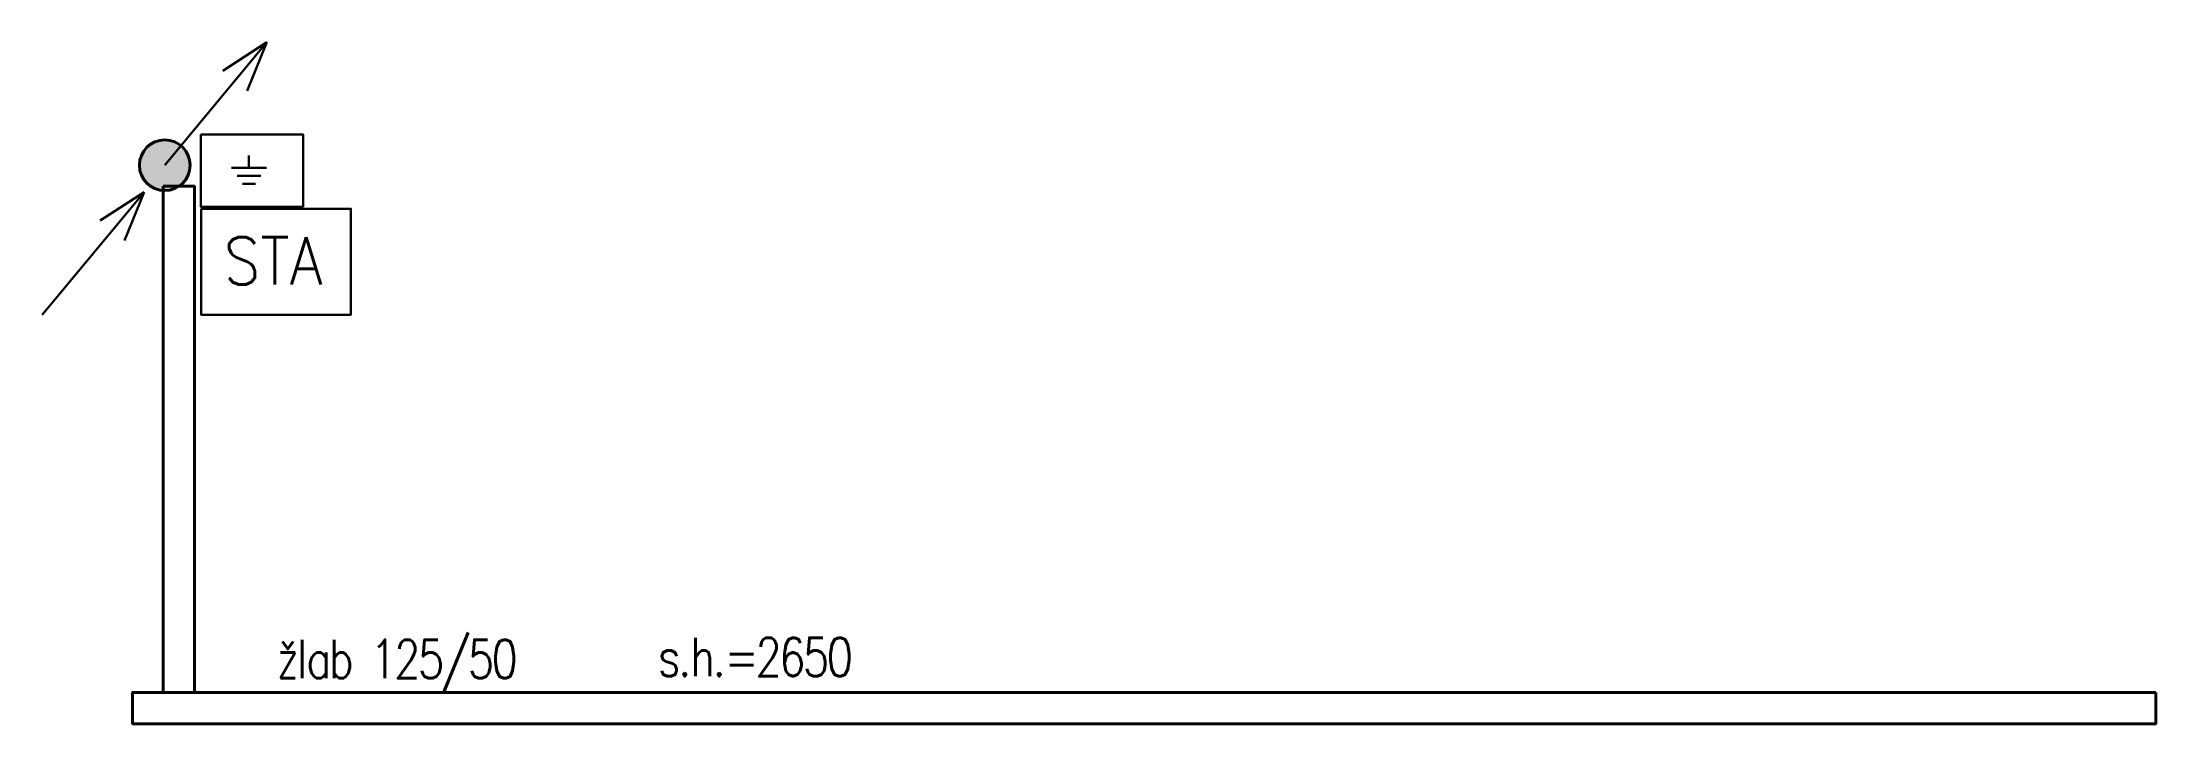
# Model space of a CAD drawing. Header units: millimetres. Extents: x 3788 to 12210, y 64155 to 66870.
import ezdxf
from ezdxf.enums import TextEntityAlignment as Align

# ---------------------------------------------------------------- set-up
doc = ezdxf.new("R2010")
doc.units = ezdxf.units.MM
doc.layers.get('0').update_dxf_attribs({"color": 6})
for name, color, linetype, lineweight in [('_TRASY', 6, 'Continuous', 40), ('SLP-_TRASY', 6, 'Continuous', 40), ('SLP-_TRASY-prostupy', 6, 'Continuous', 40), ('SLP-STA', 6, 'Continuous', 30)]:
    doc.layers.add(name, color=color, linetype=linetype, lineweight=lineweight)
doc.styles.add('RS09', font='romans.shx', dxfattribs={"width": 0.9})
doc.styles.add('TABULKY', font='simplex.shx', dxfattribs={"width": 0.8})

# ---------------------------------------------------------------- blocks, each defined once
blk = doc.blocks.new('SLP_PROSTUP')
at = {"layer": 'SLP-_TRASY-prostupy'}
h = blk.add_hatch(color=256, dxfattribs=at)
edge = h.paths.add_edge_path()
edge.add_arc((0, 0), 122, 0, 360)
at = {"layer": 'SLP-_TRASY-prostupy', "lineweight": 30}
for p, q in [((0, 0), (491, 592)), ((491, 592), (279, 455)), ((491, 592), (396, 358))]:
    blk.add_line(p, q, dxfattribs=at)
at = {"layer": 'SLP-_TRASY-prostupy'}
blk.add_circle((0, 0), 122, dxfattribs=at)
blk = doc.blocks.new('STA_ROZVADEC')
at = {"layer": 'SLP-STA'}
blk.add_lwpolyline([(-668, 407), (660, 407), (660, -533), (-668, -533)], close=True, dxfattribs=at)
at = {"layer": 'SLP-STA', "style": 'RS09', "width": 0.9}
blk.add_text('STA', height=420, dxfattribs=at).set_placement((-29, -265), align=Align.CENTER)

msp = doc.modelspace()

# ---------------------------------------------------------------- linework, layer by layer
at = {"linetype": 'ByBlock', "const_width": 9.38}
for points in [[(4541.9, 66369.4), (4682.2, 66369.4)], [(4612, 66369.4), (4612, 66419.8)], [(4563.8, 66337.5), (4660.2, 66337.5)], [(4585.8, 66305.6), (4638.3, 66305.6)]]:
    msp.add_lwpolyline(points, dxfattribs=at)
at = {"layer": '_TRASY'}
for points in [[(4269.6, 66296.1), (4394.6, 66296.1), (4394.6, 64279.9), (4269.6, 64279.9)], [(12210.4, 64279.9), (12210.4, 64154.9), (4148.2, 64154.9), (4148.2, 64279.9)]]:
    msp.add_lwpolyline(points, close=True, dxfattribs=at)
at = {"layer": 'SLP-_TRASY-prostupy', "lineweight": 30}
for p, q in [((3788.2, 65783.2), (4194.9, 66273)), ((4194.9, 66273), (4019.2, 66160.2)), ((4194.9, 66273), (4116.3, 66079.6))]:
    msp.add_line(p, q, dxfattribs=at)
at = {"layer": 'SLP-STA'}
msp.add_lwpolyline([(4419.9, 66502.6), (4827.3, 66502.6), (4827.3, 66214.4), (4419.9, 66214.4)], close=True, dxfattribs=at)

# ---------------------------------------------------------------- block references
at = {"layer": 'SLP-_TRASY-prostupy', "xscale": 0.8280000000000001, "yscale": 0.8280000000000001, "zscale": 0.8280000000000001}
msp.add_blockref('SLP_PROSTUP', (4276.6, 66379.8), dxfattribs=at)
at = {"layer": 'SLP-STA', "xscale": 0.4497501937499995, "yscale": 0.4497501937499995, "zscale": 0.4497501937499995}
msp.add_blockref('STA_ROZVADEC', (4721.4, 66023.6), dxfattribs=at)

# ---------------------------------------------------------------- texts
at = {"layer": 'SLP-_TRASY', "lineweight": 20, "char_height": 153.367, "width": 3621.022, "attachment_point": 8, "style": 'TABULKY'}
for s, insert in [('{\\T0.9;žlab 125/50}', (5197.6, 64284.7)), ('{\\Fsimplex|c238;\\T0.9;s.h.=2650}', (6625.3, 64344.3))]:
    msp.add_mtext(s, dxfattribs=dict(at, insert=insert))

doc.saveas('drawing.dxf')
